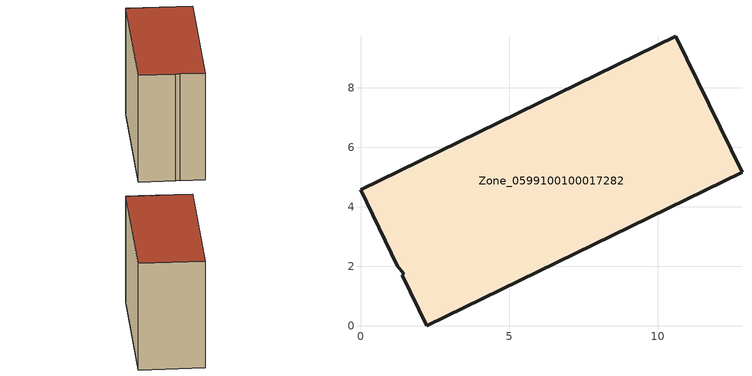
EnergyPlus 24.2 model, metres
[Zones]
Zone_0599100100017282
 floor ground (C_G): 1.4,1.7 1.46,1.74 1.24,2.02 0,4.57 10.61,9.74 12.84,5.16 2.23,0 z0
 wall outside (C_F): 1.24,2.02 1.46,1.74 1.4,1.7 2.23,0 12.84,5.16 10.61,9.74 0,4.57 1.24,2.02 z0:8.93
 roof outside (C_R): 1.46,1.74 1.4,1.7 2.23,0 12.84,5.16 10.61,9.74 0,4.57 1.24,2.02 z8.93
[BUILDING]
Pand.0599100100017282: North Axis=0; Terrain=City; Loads Convergence Tolerance Value=0.04; Temperature Convergence Tolerance Value=0.4; Solar Distribution=FullExterior; Maximum Number of Warmup Days=25; Minimum Number of Warmup Days=1
[Site:Location]
Rotterdam.The.Hague.AP_ZH_NLD Design_Conditions: Latitude=51.96; Longitude=4.45; Time Zone=1; Elevation=-4.5
[SITE:GROUNDTEMPERATURE:BUILDINGSURFACE]
18, 18, 18, 18, 18, 18, 18, 18, 18, 18, 18, 18
[MATERIAL] Thermal Absorptance=0.9; Solar Absorptance=0.7; Visible Absorptance=0.7
Name | Roughness | Thickness | Conductivity | Density | Specific Heat
G.TI.2015-2018 | MediumSmooth | 0.15 | 0.0428571 | 540 | 1210
F.TI.2015-2018 | Rough | 0.3 | 0.0666667 | 1920 | 840
R.TI.2015-2018 | MediumRough | 0.2 | 0.0333333 | 1500 | 1000
[CONSTRUCTION]
C_G: G.TI.2015-2018
C_F: F.TI.2015-2018
C_R: R.TI.2015-2018
[ZONE]
Zone_0599100100017282: Type=1; Multiplier=1; Ceiling Height=Autocalculate; Volume=Autocalculate; Floor Area=autocalculate; Part of Total Floor Area=Yes
[ZONEINFILTRATION:DESIGNFLOWRATE]
Infil_Zone_0599100100017282: Zone or ZoneList or Space or SpaceList=Zone_0599100100017282; Schedule=AlwaysOn; Design Flow Rate Calculation Method=Flow/Area; Flow Rate per Floor Area=0.0015; Constant Term Coefficient=1; Temperature Term Coefficient=0; Velocity Term Coefficient=0; Velocity Squared Term Coefficient=0
[HVACTEMPLATE:ZONE:IDEALLOADSAIRSYSTEM]
Zone_0599100100017282: Maximum Heating Supply Air Temperature=50; Minimum Cooling Supply Air Temperature=13; Maximum Heating Supply Air Humidity Ratio=0.0156; Minimum Cooling Supply Air Humidity Ratio=0.0077; Heating Limit=NoLimit; Cooling Limit=NoLimit; Dehumidification Control Type=ConstantSensibleHeatRatio; Cooling Sensible Heat Ratio=0.7; Dehumidification Setpoint=60; Humidification Control Type=None; Humidification Setpoint=30; Outdoor Air Method=None; Outdoor Air Flow Rate per Person=0.00944; Outdoor Air Flow Rate per Zone Floor Area=0; Outdoor Air Flow Rate per Zone=0; Demand Controlled Ventilation Type=None; Outdoor Air Economizer Type=NoEconomizer; Heat Recovery Type=None; Sensible Heat Recovery Effectiveness=0.7; Latent Heat Recovery Effectiveness=0.65
[ZONECONTROL:THERMOSTAT]
ThermostatControl_Zone_0599100100017282: Zone or ZoneList=Zone_0599100100017282; Control Type Schedule=DualSetpointControlType; Control 1=Thermostat_Zone_0599100100017282; Temperature Difference Between Cutout And Setpoint=0
[THERMOSTATSETPOINT:DUALSETPOINT]
Thermostat_Zone_0599100100017282: Heating Setpoint Temperature Schedule=HeatingSetpoint_Zone_0599100100017282; Cooling Setpoint Temperature Schedule=CoolingSetpoint_Zone_0599100100017282
[SCHEDULE:COMPACT]
HeatingSetpoint_Zone_0599100100017282: Through: 12/31, For: AllDays, Until: 24:00, 21
CoolingSetpoint_Zone_0599100100017282: Through: 12/31, For: AllDays, Until: 24:00, 24
DualSetpointControlType: Through: 12/31, For: AllDays, Until: 24:00, 4
AlwaysOn: Through: 12/31, For: AllDays, Until: 24:00, 1
